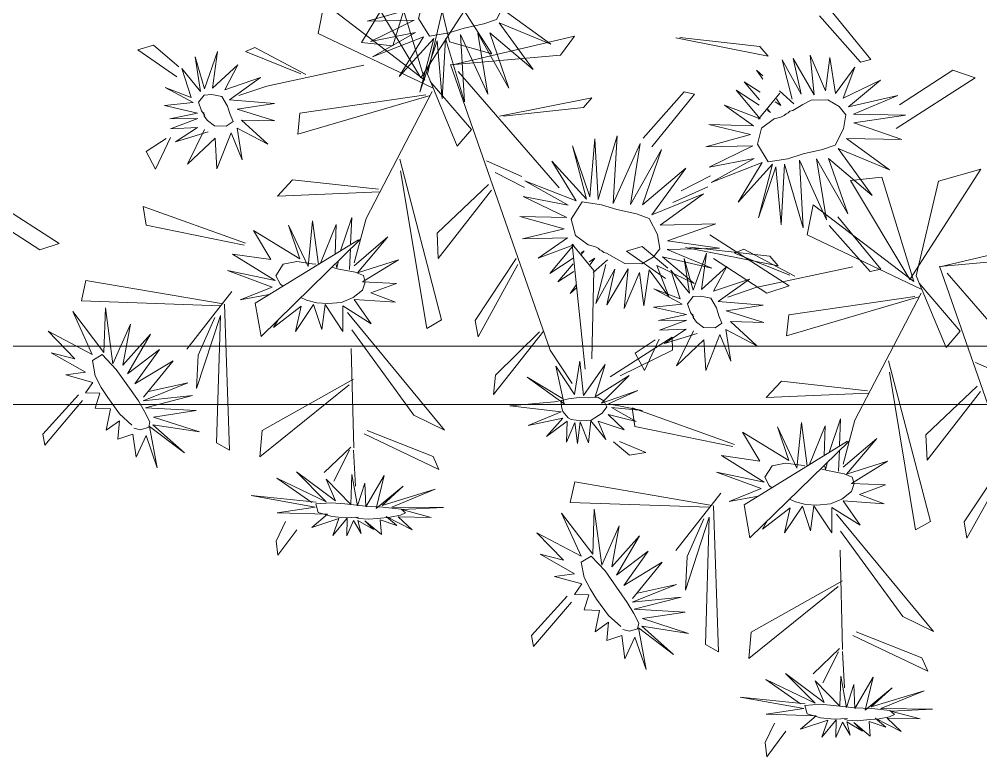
# Model space of a CAD drawing. Header units: inches. Extents: x -173 to 14008, y -3334 to 10368.
# Drawn here: x 5420.91 to 5466.78, y 7023.71 to 7058.89 of the extents above; entities that cross this region are included whole.
import ezdxf

# ---------------------------------------------------------------- set-up
doc = ezdxf.new("R2010")
doc.units = ezdxf.units.IN
doc.header["$MEASUREMENT"] = 0
doc.layers.add('ARREDAMENTO', color=8, linetype='Continuous', lineweight=18)

msp = doc.modelspace()

# ---------------------------------------------------------------- linework, layer by layer
at = {"layer": 'ARREDAMENTO', "linetype": 'Continuous'}
for p, q in [((5437.233, 7057.785, -27.277), (5440.074, 7062.507, -27.277)), ((5440.255, 7062.605, -27.277), (5438.735, 7057.617, -27.277)), ((5440.074, 7062.507, -27.277), (5443.453, 7057.247, -27.277)), ((5441.441, 7057.819, -27.277), (5440.377, 7062.33, -27.277)), ((5440.074, 7056.092, -27.277), (5443.453, 7061.352, -27.277)), ((5437.233, 7060.814, -27.277), (5440.074, 7056.092, -27.277)), ((5440.255, 7055.994, -27.277), (5438.735, 7060.982, -27.277)), ((5441.441, 7060.78, -27.277), (5440.377, 7056.269, -27.277)), ((5435.173, 7058.221, -27.277), (5435.453, 7059.655, -27.277)), ((5435.453, 7059.655, -27.277), (5440.255, 7055.994, -27.277)), ((5461.534, 7056.965, -27.277), (5459.494, 7059.468, -27.277)), ((5439.626, 7059.386, -27.277), (5437.502, 7058.803, -27.277)), ((5446.264, 7057.709, -27.277), (5444.208, 7059.206, -27.277)), ((5459.082, 7059.051, -27.277), (5461.038, 7056.851, -27.277)), ((5437.502, 7058.803, -27.277), (5439.749, 7058.843, -27.277)), ((5439.749, 7058.843, -27.277), (5437.665, 7057.837, -27.277)), ((5443.807, 7058.723, -27.277), (5446.264, 7057.709, -27.277)), ((5445.429, 7056.489, -27.277), (5443.807, 7058.723, -27.277)), ((5440.65, 7055.612, -27.277), (5435.173, 7058.221, -27.277)), ((5437.665, 7057.837, -27.277), (5439.815, 7058.254, -27.277)), ((5439.815, 7058.254, -27.277), (5437.756, 7057.099, -27.277)), ((5437.756, 7057.099, -27.277), (5440.195, 7058.05, -27.277)), ((5440.195, 7058.05, -27.277), (5439.041, 7056.161, -27.277)), ((5447.396, 7058.084, -27.277), (5441.57, 7056.712, -27.277)), ((5441.964, 7058.17, -27.277), (5443.256, 7055.317, -27.277)), ((5442.147, 7054.946, -27.277), (5441.964, 7058.17, -27.277)), ((5442.781, 7058.225, -27.277), (5444.271, 7055.605, -27.277)), ((5443.256, 7055.317, -27.277), (5442.781, 7058.225, -27.277)), ((5443.359, 7058.245, -27.277), (5445.429, 7056.489, -27.277)), ((5444.271, 7055.605, -27.277), (5443.359, 7058.245, -27.277)), ((5446.734, 7057.182, -27.277), (5447.396, 7058.084, -27.277)), ((5426.563, 7057.441, -27.277), (5427.308, 7057.66, -27.277)), ((5427.308, 7057.66, -27.277), (5428.528, 7056.628, -27.277)), ((5438.735, 7057.617, -27.277), (5437.233, 7057.785, -27.277)), ((5439.041, 7056.161, -27.277), (5440.686, 7057.971, -27.277)), ((5440.686, 7057.971, -27.277), (5440.022, 7055.417, -27.277)), ((5440.022, 7055.417, -27.277), (5440.843, 7057.857, -27.277)), ((5440.843, 7057.857, -27.277), (5441.091, 7055.09, -27.277)), ((5441.091, 7055.09, -27.277), (5441.251, 7057.981, -27.277)), ((5441.251, 7057.981, -27.277), (5442.147, 7054.946, -27.277)), ((5443.453, 7057.247, -27.277), (5441.441, 7057.819, -27.277)), ((5456.638, 7057.129, -27.277), (5452.224, 7058.008, -27.277)), ((5452.419, 7058.015, -27.277), (5456.238, 7057.592, -27.277)), ((5456.238, 7057.592, -27.277), (5456.638, 7057.129, -27.277)), ((5428.423, 7056.142, -27.277), (5426.563, 7057.441, -27.277)), ((5429.74, 7055.58, -27.277), (5430.37, 7057.355, -27.277)), ((5430.37, 7057.355, -27.277), (5430.127, 7055.609, -27.277)), ((5432.156, 7057.543, -27.277), (5431.703, 7057.352, -27.277)), ((5431.703, 7057.352, -27.277), (5434.343, 7056.294, -27.277)), ((5434.583, 7056.259, -27.277), (5432.156, 7057.543, -27.277)), ((5441.503, 7056.717, -27.277), (5446.734, 7057.182, -27.277)), ((5458.644, 7057.184, -27.277), (5458.832, 7055.291, -27.277)), ((5459.37, 7055.475, -27.277), (5458.644, 7057.184, -27.277)), ((5429.299, 7057.095, -27.277), (5429.74, 7055.58, -27.277)), ((5429.554, 7055.444, -27.277), (5429.299, 7057.095, -27.277)), ((5430.127, 7055.609, -27.277), (5431.337, 7056.711, -27.277)), ((5431.337, 7056.711, -27.277), (5430.713, 7055.53, -27.277)), ((5432.728, 7055.708, -27.277), (5437.352, 7056.705, -27.277)), ((5446.234, 7043.105, -27.277), (5441.485, 7056.736, -27.277)), ((5458.203, 7055.317, -27.277), (5457.295, 7056.954, -27.277)), ((5457.295, 7056.954, -27.277), (5457.777, 7055.084, -27.277)), ((5457.822, 7057.02, -27.277), (5458.203, 7055.317, -27.277)), ((5458.832, 7055.291, -27.277), (5457.822, 7057.02, -27.277)), ((5459.583, 7057.065, -27.277), (5459.37, 7055.475, -27.277)), ((5459.845, 7055.344, -27.277), (5459.583, 7057.065, -27.277)), ((5461.038, 7056.851, -27.277), (5461.534, 7056.965, -27.277)), ((5428.67, 7056.542, -27.277), (5429.554, 7055.444, -27.277)), ((5429.115, 7055.168, -27.277), (5428.67, 7056.542, -27.277)), ((5440.377, 7056.269, -27.277), (5441.803, 7052.845, -27.277)), ((5446.66, 7050.845, -27.277), (5441.849, 7056.398, -27.277)), ((5456.373, 7056.035, -27.277), (5456.073, 7056.466, -27.277)), ((5456.381, 7056.189, -27.277), (5456.073, 7056.466, -27.277)), ((5460.77, 7056.613, -27.277), (5459.845, 7055.344, -27.277)), ((5460.212, 7055.13, -27.277), (5460.77, 7056.613, -27.277)), ((5465.451, 7056.457, -27.277), (5462.905, 7054.804, -27.277)), ((5466.516, 7056.105, -27.277), (5465.451, 7056.457, -27.277)), ((5430.713, 7055.53, -27.277), (5432.422, 7056.108, -27.277)), ((5432.422, 7056.108, -27.277), (5430.932, 7055.044, -27.277)), ((5442.477, 7053.63, -27.277), (5440.512, 7055.916, -27.277)), ((5456.214, 7055.057, -27.277), (5455.483, 7055.91, -27.277)), ((5456.247, 7055.421, -27.277), (5455.483, 7055.91, -27.277)), ((5461.991, 7055.988, -27.277), (5460.212, 7055.13, -27.277)), ((5460.473, 7054.715, -27.277), (5461.991, 7055.988, -27.277)), ((5462.736, 7053.678, -27.277), (5466.516, 7056.105, -27.277)), ((5427.865, 7055.642, -27.277), (5429.115, 7055.168, -27.277)), ((5429.211, 7054.918, -27.277), (5427.865, 7055.642, -27.277)), ((5432.728, 7055.708, -27.277), (5431.392, 7055.251, -27.277)), ((5437.452, 7049.384, -27.277), (5440.609, 7055.44, -27.277)), ((5450.671, 7053.228, -27.277), (5452.627, 7055.428, -27.277)), ((5453.123, 7055.314, -27.277), (5451.083, 7052.812, -27.277)), ((5452.627, 7055.428, -27.277), (5453.123, 7055.314, -27.277)), ((5456.21, 7054.79, -27.277), (5455.102, 7055.512, -27.277)), ((5455.102, 7055.512, -27.277), (5456.246, 7054.145, -27.277)), ((5457.195, 7055.373, -27.277), (5456.167, 7054.122, -27.277)), ((5457.173, 7055.476, -27.277), (5457.854, 7054.864, -27.277)), ((5427.839, 7054.774, -27.277), (5429.211, 7054.918, -27.277)), ((5430.932, 7055.044, -27.277), (5433.08, 7054.869, -27.277)), ((5433.08, 7054.869, -27.277), (5431.302, 7054.605, -27.277)), ((5440.508, 7055.263, -27.277), (5434.193, 7053.411, -27.277)), ((5434.298, 7054.406, -27.277), (5440.308, 7055.287, -27.277)), ((5448.226, 7055.15, -27.277), (5443.813, 7054.271, -27.277)), ((5447.827, 7054.687, -27.277), (5448.226, 7055.15, -27.277)), ((5456.972, 7054.959, -27.277), (5457.247, 7054.783, -27.277)), ((5457.03, 7055.095, -27.277), (5457.247, 7054.783, -27.277)), ((5462.822, 7055.257, -27.277), (5460.473, 7054.715, -27.277)), ((5460.702, 7054.373, -27.277), (5462.822, 7055.257, -27.277)), ((5429.421, 7054.417, -27.277), (5427.839, 7054.774, -27.277)), ((5428.086, 7054.144, -27.277), (5429.421, 7054.417, -27.277)), ((5431.302, 7054.605, -27.277), (5433.104, 7054.047, -27.277)), ((5434.193, 7053.411, -27.277), (5434.298, 7054.406, -27.277)), ((5444.008, 7054.264, -27.277), (5447.827, 7054.687, -27.277)), ((5456.246, 7054.145, -27.277), (5454.545, 7054.791, -27.277)), ((5454.545, 7054.791, -27.277), (5455.935, 7053.811, -27.277)), ((5456.598, 7054.536, -27.277), (5456.742, 7054.443, -27.277)), ((5456.6, 7054.607, -27.277), (5456.742, 7054.443, -27.277)), ((5429.428, 7054.157, -27.277), (5428.086, 7054.144, -27.277)), ((5428.13, 7053.672, -27.277), (5429.428, 7054.157, -27.277)), ((5431.511, 7054.087, -27.277), (5432.775, 7052.927, -27.277)), ((5433.104, 7054.047, -27.277), (5431.511, 7054.087, -27.277)), ((5463.192, 7054.315, -27.277), (5460.702, 7054.373, -27.277)), ((5460.72, 7053.957, -27.277), (5463.192, 7054.315, -27.277)), ((5463.012, 7053.155, -27.277), (5460.72, 7053.957, -27.277)), ((5429.408, 7053.732, -27.277), (5428.13, 7053.672, -27.277)), ((5428.371, 7053.042, -27.277), (5429.408, 7053.732, -27.277)), ((5429.924, 7053.524, -27.277), (5428.371, 7053.042, -27.277)), ((5428.942, 7051.977, -27.277), (5429.745, 7053.639, -27.277)), ((5431.012, 7053.473, -27.277), (5430.333, 7051.752, -27.277)), ((5431.539, 7052.194, -27.277), (5431.012, 7053.473, -27.277)), ((5431.299, 7053.702, -27.277), (5431.539, 7052.194, -27.277)), ((5432.775, 7052.927, -27.277), (5431.299, 7053.702, -27.277)), ((5441.803, 7052.845, -27.277), (5442.477, 7053.63, -27.277)), ((5453.802, 7053.872, -27.277), (5455.786, 7053.39, -27.277)), ((5455.935, 7053.811, -27.277), (5453.802, 7053.872, -27.277)), ((5426.961, 7052.583, -27.277), (5427.926, 7053.211, -27.277)), ((5428.118, 7053.254, -27.277), (5427.408, 7051.745, -27.277)), ((5430.251, 7053.223, -27.277), (5428.942, 7051.977, -27.277)), ((5430.333, 7051.752, -27.277), (5430.251, 7053.223, -27.277)), ((5448.122, 7050.422, -27.277), (5448.371, 7053.189, -27.277)), ((5448.371, 7053.189, -27.277), (5448.53, 7050.299, -27.277)), ((5448.53, 7050.299, -27.277), (5449.426, 7053.333, -27.277)), ((5449.426, 7053.333, -27.277), (5449.243, 7050.109, -27.277)), ((5455.786, 7053.39, -27.277), (5453.662, 7052.806, -27.277)), ((5460.367, 7053.21, -27.277), (5463.012, 7053.155, -27.277)), ((5462.424, 7051.712, -27.277), (5460.367, 7053.21, -27.277)), ((5427.408, 7051.745, -27.277), (5426.961, 7052.583, -27.277)), ((5447.301, 7052.862, -27.277), (5448.122, 7050.422, -27.277)), ((5447.965, 7050.309, -27.277), (5447.301, 7052.862, -27.277)), ((5449.243, 7050.109, -27.277), (5450.536, 7052.963, -27.277)), ((5450.536, 7052.963, -27.277), (5450.061, 7050.054, -27.277)), ((5450.061, 7050.054, -27.277), (5451.551, 7052.675, -27.277)), ((5451.551, 7052.675, -27.277), (5450.639, 7050.035, -27.277)), ((5453.662, 7052.806, -27.277), (5455.909, 7052.847, -27.277)), ((5455.909, 7052.847, -27.277), (5453.824, 7051.84, -27.277)), ((5459.967, 7052.727, -27.277), (5462.424, 7051.712, -27.277)), ((5461.589, 7050.493, -27.277), (5459.967, 7052.727, -27.277)), ((5441.058, 7044.553, -27.277), (5439.059, 7052.213, -27.277)), ((5443.203, 7052.134, -27.277), (5444.883, 7051.385, -27.277)), ((5446.321, 7052.118, -27.277), (5447.965, 7050.309, -27.277)), ((5447.474, 7050.23, -27.277), (5446.321, 7052.118, -27.277)), ((5453.824, 7051.84, -27.277), (5455.975, 7052.258, -27.277)), ((5455.975, 7052.258, -27.277), (5453.915, 7051.102, -27.277)), ((5458.123, 7052.174, -27.277), (5459.416, 7049.32, -27.277)), ((5458.306, 7048.95, -27.277), (5458.123, 7052.174, -27.277)), ((5458.941, 7052.229, -27.277), (5460.431, 7049.608, -27.277)), ((5459.416, 7049.32, -27.277), (5458.941, 7052.229, -27.277)), ((5459.519, 7052.248, -27.277), (5461.589, 7050.493, -27.277)), ((5460.431, 7049.608, -27.277), (5459.519, 7052.248, -27.277)), ((5439.104, 7051.666, -27.277), (5440.346, 7044.148, -27.277)), ((5450.639, 7050.035, -27.277), (5452.709, 7051.79, -27.277)), ((5452.709, 7051.79, -27.277), (5451.087, 7049.556, -27.277)), ((5453.915, 7051.102, -27.277), (5456.354, 7052.053, -27.277)), ((5456.354, 7052.053, -27.277), (5455.201, 7050.165, -27.277)), ((5455.201, 7050.165, -27.277), (5456.846, 7051.974, -27.277)), ((5456.846, 7051.974, -27.277), (5456.181, 7049.421, -27.277)), ((5456.181, 7049.421, -27.277), (5457.003, 7051.861, -27.277)), ((5457.003, 7051.861, -27.277), (5457.251, 7049.094, -27.277)), ((5457.251, 7049.094, -27.277), (5457.411, 7051.984, -27.277)), ((5457.411, 7051.984, -27.277), (5458.306, 7048.95, -27.277)), ((5463.396, 7046.478, -27.277), (5466.775, 7051.738, -27.277)), ((5466.775, 7051.738, -27.277), (5464.763, 7051.166, -27.277)), ((5433.223, 7050.457, -27.277), (5433.951, 7051.237, -27.277)), ((5433.951, 7051.237, -27.277), (5438.052, 7050.785, -27.277)), ((5443.611, 7051.576, -27.277), (5445.004, 7050.865, -27.277)), ((5445.035, 7051.181, -27.277), (5447.474, 7050.23, -27.277)), ((5447.095, 7050.025, -27.277), (5445.035, 7051.181, -27.277)), ((5452.491, 7050.707, -27.277), (5453.884, 7051.418, -27.277)), ((5462.057, 7051.368, -27.277), (5460.555, 7051.2, -27.277)), ((5460.555, 7051.2, -27.277), (5463.396, 7046.478, -27.277)), ((5463.577, 7046.38, -27.277), (5462.057, 7051.368, -27.277)), ((5464.763, 7051.166, -27.277), (5463.699, 7046.655, -27.277)), ((5440.84, 7048.686, -27.277), (5443.29, 7051.006, -27.277)), ((5443.438, 7050.744, -27.277), (5440.901, 7047.477, -27.277)), ((5452.083, 7050.149, -27.277), (5453.763, 7050.898, -27.277)), ((5419.53, 7050.31), (5422.819, 7048.198)), ((5438.103, 7050.664, -27.277), (5433.223, 7050.457, -27.277)), ((5444.944, 7050.443, -27.277), (5447.095, 7050.025, -27.277)), ((5447.029, 7049.436, -27.277), (5444.944, 7050.443, -27.277)), ((5451.087, 7049.556, -27.277), (5453.544, 7050.571, -27.277)), ((5453.544, 7050.571, -27.277), (5451.487, 7049.074, -27.277)), ((5426.826, 7049.966, -27.277), (5431.702, 7048.215, -27.277)), ((5426.959, 7049.077, -27.277), (5426.826, 7049.966, -27.277)), ((5458.495, 7048.607, -27.277), (5458.775, 7050.041, -27.277)), ((5458.775, 7050.041, -27.277), (5463.577, 7046.38, -27.277)), ((5421.893, 7047.891), (5419.676, 7049.33)), ((5436.23, 7047.842, -27.277), (5436.769, 7049.441, -27.277)), ((5436.717, 7048.179, -27.277), (5436.769, 7049.441, -27.277)), ((5437.452, 7049.384, -27.277), (5436.884, 7047.278, -27.277)), ((5444.782, 7049.477, -27.277), (5447.029, 7049.436, -27.277)), ((5446.906, 7048.893, -27.277), (5444.782, 7049.477, -27.277)), ((5462.004, 7046.969, -27.277), (5459.963, 7049.472, -27.277)), ((5431.634, 7048.12, -27.277), (5426.959, 7049.077, -27.277)), ((5433.752, 7049.063, -27.277), (5434.3, 7047.462, -27.277)), ((5434.685, 7047.092, -27.277), (5433.752, 7049.063, -27.277)), ((5434.904, 7049.276, -27.277), (5434.685, 7047.092, -27.277)), ((5435.18, 7047.198, -27.277), (5434.904, 7049.276, -27.277)), ((5435.285, 7047.262, -27.277), (5436.031, 7049.109, -27.277)), ((5435.983, 7047.69, -27.277), (5436.031, 7049.109, -27.277)), ((5444.921, 7048.412, -27.277), (5446.906, 7048.893, -27.277)), ((5451.487, 7049.074, -27.277), (5454.132, 7049.128, -27.277)), ((5454.132, 7049.128, -27.277), (5451.84, 7048.327, -27.277)), ((5459.551, 7049.055, -27.277), (5461.507, 7046.855, -27.277)), ((5432.09, 7048.815, -27.277), (5432.913, 7047.427, -27.277)), ((5434.3, 7047.462, -27.277), (5432.09, 7048.815, -27.277)), ((5438.49, 7048.516, -27.277), (5436.889, 7047.137, -27.277)), ((5437.053, 7046.803, -27.277), (5438.49, 7048.516, -27.277)), ((5440.901, 7047.477, -27.277), (5440.84, 7048.686, -27.277)), ((5447.055, 7048.472, -27.277), (5444.921, 7048.412, -27.277)), ((5445.665, 7047.492, -27.277), (5447.055, 7048.472, -27.277)), ((5453.856, 7048.605, -27.277), (5457.636, 7046.179, -27.277)), ((5463.972, 7045.998, -27.277), (5458.495, 7048.607, -27.277)), ((5470.718, 7048.47, -27.277), (5464.892, 7047.098, -27.277)), ((5422.819, 7048.198), (5421.893, 7047.891)), ((5437.101, 7048.376, -27.277), (5432.162, 7045.347, -27.277)), ((5432.446, 7043.766, -27.277), (5437.178, 7048.387, -27.277)), ((5436.708, 7047.96, -27.277), (5436.666, 7046.957, -27.277)), ((5447.366, 7048.138, -27.277), (5445.665, 7047.492, -27.277)), ((5446.222, 7046.771, -27.277), (5447.366, 7048.138, -27.277)), ((5448.315, 7046.91, -27.277), (5447.287, 7048.161, -27.277)), ((5447.287, 7048.161, -27.277), (5447.909, 7042.206, -27.277)), ((5449.885, 7047.827, -27.277), (5450.63, 7048.046, -27.277)), ((5450.63, 7048.046, -27.277), (5451.85, 7047.014, -27.277)), ((5454.312, 7047.968, -27.277), (5451.821, 7047.91, -27.277)), ((5451.84, 7048.327, -27.277), (5454.312, 7047.968, -27.277)), ((5457.107, 7047.133, -27.277), (5452.693, 7048.012, -27.277)), ((5452.888, 7048.019, -27.277), (5456.707, 7047.596, -27.277)), ((5431.086, 7047.692, -27.277), (5433.124, 7046.427, -27.277)), ((5432.913, 7047.427, -27.277), (5431.086, 7047.692, -27.277)), ((5447.718, 7047.747, -27.277), (5447.862, 7047.84, -27.277)), ((5447.72, 7047.676, -27.277), (5447.862, 7047.84, -27.277)), ((5448.092, 7047.324, -27.277), (5448.367, 7047.5, -27.277)), ((5448.15, 7047.188, -27.277), (5448.367, 7047.5, -27.277)), ((5451.745, 7046.528, -27.277), (5449.885, 7047.827, -27.277)), ((5453.942, 7047.026, -27.277), (5451.593, 7047.568, -27.277)), ((5451.593, 7047.568, -27.277), (5453.111, 7046.295, -27.277)), ((5451.821, 7047.91, -27.277), (5453.942, 7047.026, -27.277)), ((5453.062, 7045.966, -27.277), (5453.692, 7047.741, -27.277)), ((5453.692, 7047.741, -27.277), (5453.449, 7045.995, -27.277)), ((5455.478, 7047.929, -27.277), (5455.025, 7047.738, -27.277)), ((5455.025, 7047.738, -27.277), (5457.665, 7046.68, -27.277)), ((5457.905, 7046.645, -27.277), (5455.478, 7047.929, -27.277)), ((5456.707, 7047.596, -27.277), (5457.107, 7047.133, -27.277)), ((5464.826, 7047.103, -27.277), (5470.056, 7047.568, -27.277)), ((5433.504, 7047.208, -27.277), (5433.147, 7046.661, -27.277)), ((5434.146, 7047.338, -27.277), (5433.504, 7047.208, -27.277)), ((5434.88, 7047.231, -27.277), (5434.146, 7047.338, -27.277)), ((5435.057, 7047.205, -27.277), (5434.88, 7047.231, -27.277)), ((5435.868, 7047.048, -27.277), (5436.15, 7046.978, -27.277)), ((5436.055, 7047.03, -27.277), (5436.023, 7047.19, -27.277)), ((5436.126, 7047.309, -27.277), (5436.055, 7047.03, -27.277)), ((5439.008, 7047.424, -27.277), (5437.053, 7046.803, -27.277)), ((5437.288, 7046.37, -27.277), (5439.008, 7047.424, -27.277)), ((5442.66, 7044.529, -27.277), (5444.62, 7047.481, -27.277)), ((5444.699, 7047.199, -27.277), (5442.795, 7043.749, -27.277)), ((5447.329, 7047.493, -27.277), (5446.222, 7046.771, -27.277)), ((5447.334, 7047.226, -27.277), (5446.602, 7046.373, -27.277)), ((5448.293, 7046.807, -27.277), (5448.974, 7047.419, -27.277)), ((5448.415, 7045.329, -27.277), (5448.896, 7047.2, -27.277)), ((5451.332, 7047.153, -27.277), (5451.89, 7045.67, -27.277)), ((5453.111, 7046.295, -27.277), (5451.332, 7047.153, -27.277)), ((5452.621, 7047.481, -27.277), (5453.062, 7045.966, -27.277)), ((5452.877, 7045.83, -27.277), (5452.621, 7047.481, -27.277)), ((5453.449, 7045.995, -27.277), (5454.659, 7047.097, -27.277)), ((5456.571, 7045.826, -27.277), (5454.025, 7047.479, -27.277)), ((5454.659, 7047.097, -27.277), (5454.035, 7045.916, -27.277)), ((5456.05, 7046.094, -27.277), (5460.675, 7047.091, -27.277)), ((5469.556, 7033.491, -27.277), (5464.807, 7047.122, -27.277)), ((5430.851, 7046.901, -27.277), (5432.976, 7046.117, -27.277)), ((5433.124, 7046.427, -27.277), (5430.851, 7046.901, -27.277)), ((5433.147, 7046.661, -27.277), (5433.356, 7046.273, -27.277)), ((5436.935, 7046.831, -27.277), (5436.15, 7046.978, -27.277)), ((5437.326, 7046.664, -27.277), (5436.935, 7046.831, -27.277)), ((5437.411, 7046.355, -27.277), (5437.326, 7046.664, -27.277)), ((5447.367, 7046.862, -27.277), (5446.602, 7046.373, -27.277)), ((5448.223, 7042.692, -27.277), (5448.315, 7046.91, -27.277)), ((5449.323, 7046.966, -27.277), (5448.415, 7045.329, -27.277)), ((5449.952, 7046.992, -27.277), (5448.942, 7045.263, -27.277)), ((5448.942, 7045.263, -27.277), (5449.323, 7046.966, -27.277)), ((5449.764, 7045.099, -27.277), (5449.952, 7046.992, -27.277)), ((5450.49, 7046.808, -27.277), (5449.764, 7045.099, -27.277)), ((5450.703, 7045.219, -27.277), (5450.49, 7046.808, -27.277)), ((5450.965, 7046.939, -27.277), (5450.703, 7045.219, -27.277)), ((5451.89, 7045.67, -27.277), (5450.965, 7046.939, -27.277)), ((5451.992, 7046.928, -27.277), (5452.877, 7045.83, -27.277)), ((5452.438, 7045.554, -27.277), (5451.992, 7046.928, -27.277)), ((5461.507, 7046.855, -27.277), (5462.004, 7046.969, -27.277)), ((5463.699, 7046.655, -27.277), (5465.125, 7043.231, -27.277)), ((5469.982, 7041.231, -27.277), (5465.171, 7046.784, -27.277)), ((5424.093, 7046.438, -27.277), (5423.876, 7045.459, -27.277)), ((5430.642, 7045.319, -27.277), (5424.093, 7046.438, -27.277)), ((5433.485, 7046.158, -27.277), (5433.356, 7046.273, -27.277)), ((5437.287, 7045.975, -27.277), (5437.411, 7046.355, -27.277)), ((5438.91, 7046.294, -27.277), (5437.288, 7046.37, -27.277)), ((5437.675, 7045.845, -27.277), (5438.91, 7046.294, -27.277)), ((5447.493, 7046.248, -27.277), (5447.193, 7045.817, -27.277)), ((5454.035, 7045.916, -27.277), (5455.744, 7046.494, -27.277)), ((5455.744, 7046.494, -27.277), (5454.254, 7045.43, -27.277)), ((5457.636, 7046.179, -27.277), (5456.571, 7045.826, -27.277)), ((5465.799, 7044.016, -27.277), (5463.834, 7046.302, -27.277)), ((5428.912, 7043.161, -27.277), (5431.051, 7045.906, -27.277)), ((5432.976, 7046.117, -27.277), (5431.449, 7045.506, -27.277)), ((5432.836, 7045.761, -27.277), (5431.449, 7045.506, -27.277)), ((5436.831, 7045.62, -27.277), (5437.287, 7045.975, -27.277)), ((5438.851, 7045.396, -27.277), (5437.675, 7045.845, -27.277)), ((5447.501, 7046.094, -27.277), (5447.193, 7045.817, -27.277)), ((5451.188, 7046.028, -27.277), (5452.438, 7045.554, -27.277)), ((5452.533, 7045.304, -27.277), (5451.188, 7046.028, -27.277)), ((5456.05, 7046.094, -27.277), (5454.714, 7045.637, -27.277)), ((5457.62, 7044.792, -27.277), (5463.63, 7045.673, -27.277)), ((5460.774, 7039.77, -27.277), (5463.931, 7045.826, -27.277)), ((5423.876, 7045.459, -27.277), (5430.514, 7045.229, -27.277)), ((5430.708, 7045.297, -27.277), (5430.935, 7038.335, -27.277)), ((5432.162, 7045.347, -27.277), (5432.446, 7043.766, -27.277)), ((5433.045, 7044.182, -27.277), (5434.364, 7045.206, -27.277)), ((5434.092, 7044.002, -27.277), (5434.953, 7045.284, -27.277)), ((5434.364, 7045.206, -27.277), (5434.092, 7044.002, -27.277)), ((5434.338, 7045.614, -27.277), (5434.61, 7045.49, -27.277)), ((5434.61, 7045.49, -27.277), (5435.104, 7045.365, -27.277)), ((5434.953, 7045.284, -27.277), (5435.339, 7044.097, -27.277)), ((5435.104, 7045.365, -27.277), (5435.629, 7045.33, -27.277)), ((5435.339, 7044.097, -27.277), (5435.496, 7045.291, -27.277)), ((5435.496, 7045.291, -27.277), (5436.348, 7044.006, -27.277)), ((5435.629, 7045.33, -27.277), (5436.286, 7045.39, -27.277)), ((5436.286, 7045.39, -27.277), (5436.831, 7045.62, -27.277)), ((5436.348, 7044.006, -27.277), (5436.352, 7045.218, -27.277)), ((5436.352, 7045.218, -27.277), (5437.696, 7044.372, -27.277)), ((5436.889, 7045.529, -27.277), (5438.851, 7045.396, -27.277)), ((5437.696, 7044.372, -27.277), (5436.889, 7045.529, -27.277)), ((5451.161, 7045.16, -27.277), (5452.533, 7045.304, -27.277)), ((5454.254, 7045.43, -27.277), (5456.403, 7045.255, -27.277)), ((5456.403, 7045.255, -27.277), (5454.624, 7044.991, -27.277)), ((5463.83, 7045.649, -27.277), (5457.516, 7043.797, -27.277)), ((5423.459, 7044.951, -27.277), (5424.395, 7042.899, -27.277)), ((5424.946, 7042.998, -27.277), (5423.459, 7044.951, -27.277)), ((5425.017, 7045.133, -27.277), (5424.946, 7042.998, -27.277)), ((5425.372, 7042.464, -27.277), (5425.017, 7045.133, -27.277)), ((5430.504, 7044.761, -27.277), (5429.372, 7041.276, -27.277)), ((5430.316, 7038.684, -27.277), (5430.504, 7044.761, -27.277)), ((5441.2, 7039.298, -27.277), (5436.573, 7044.9, -27.277)), ((5452.743, 7044.803, -27.277), (5451.161, 7045.16, -27.277)), ((5451.408, 7044.53, -27.277), (5452.743, 7044.803, -27.277)), ((5454.624, 7044.991, -27.277), (5456.426, 7044.433, -27.277)), ((5457.516, 7043.797, -27.277), (5457.62, 7044.792, -27.277)), ((5426.21, 7044.341, -27.277), (5425.372, 7042.464, -27.277)), ((5425.855, 7042.39, -27.277), (5426.21, 7044.341, -27.277)), ((5429.449, 7042.876, -27.277), (5430.248, 7044.672, -27.277)), ((5433.254, 7044.555, -27.277), (5433.045, 7044.182, -27.277)), ((5440.346, 7044.148, -27.277), (5441.058, 7044.553, -27.277)), ((5442.795, 7043.749, -27.277), (5442.66, 7044.529, -27.277)), ((5452.75, 7044.543, -27.277), (5451.408, 7044.53, -27.277)), ((5451.452, 7044.058, -27.277), (5452.75, 7044.543, -27.277)), ((5454.833, 7044.473, -27.277), (5456.097, 7043.312, -27.277)), ((5456.426, 7044.433, -27.277), (5454.833, 7044.473, -27.277)), ((5422.285, 7044.009, -27.277), (5423.558, 7042.698, -27.277)), ((5424.395, 7042.899, -27.277), (5422.285, 7044.009, -27.277)), ((5427.174, 7043.865, -27.277), (5425.855, 7042.39, -27.277)), ((5426.077, 7041.983, -27.277), (5427.174, 7043.865, -27.277)), ((5436.769, 7044.085, -27.277), (5439.732, 7040.016, -27.277)), ((5445.936, 7044.032, -27.277), (5443.537, 7040.989, -27.277)), ((5443.636, 7041.918, -27.277), (5445.724, 7043.99, -27.277)), ((5452.73, 7044.118, -27.277), (5451.452, 7044.058, -27.277)), ((5451.693, 7043.428, -27.277), (5452.73, 7044.118, -27.277)), ((5453.246, 7043.91, -27.277), (5451.693, 7043.428, -27.277)), ((5452.264, 7042.363, -27.277), (5453.067, 7044.025, -27.277)), ((5454.334, 7043.859, -27.277), (5453.655, 7042.138, -27.277)), ((5454.861, 7042.58, -27.277), (5454.334, 7043.859, -27.277)), ((5454.621, 7044.088, -27.277), (5454.861, 7042.58, -27.277)), ((5456.097, 7043.312, -27.277), (5454.621, 7044.088, -27.277)), ((5465.125, 7043.231, -27.277), (5465.799, 7044.016, -27.277)), ((5452.063, 7043.733, -27.277), (5449.093, 7041.829, -27.277)), ((5450.283, 7042.969, -27.277), (5451.248, 7043.597, -27.277)), ((5451.44, 7043.64, -27.277), (5450.73, 7042.131, -27.277)), ((5452.076, 7043.112, -27.277), (5452.063, 7043.733, -27.277)), ((5453.573, 7043.609, -27.277), (5452.264, 7042.363, -27.277)), ((5453.655, 7042.138, -27.277), (5453.573, 7043.609, -27.277)), ((5423.558, 7042.698, -27.277), (5422.435, 7042.989, -27.277)), ((5422.435, 7042.989, -27.277), (5424.076, 7042.058, -27.277)), ((5427.595, 7043.133, -27.277), (5426.077, 7041.983, -27.277)), ((5426.428, 7041.498, -27.277), (5427.595, 7043.133, -27.277)), ((5436.866, 7038.452, -27.277), (5436.741, 7043.181, -27.277)), ((5446.234, 7043.105, -27.277), (5447.291, 7041.526, -27.277)), ((5449.583, 7041.892, -27.277), (5452.076, 7043.112, -27.277)), ((5450.73, 7042.131, -27.277), (5450.283, 7042.969, -27.277)), ((5424.863, 7042.894, -27.277), (5424.398, 7042.614, -27.277)), ((5424.398, 7042.614, -27.277), (5424.53, 7041.88, -27.277)), ((5425.535, 7042.192, -27.277), (5424.863, 7042.894, -27.277)), ((5428.252, 7042.606, -27.277), (5426.428, 7041.498, -27.277)), ((5426.837, 7040.873, -27.277), (5428.252, 7042.606, -27.277)), ((5429.372, 7041.276, -27.277), (5429.449, 7042.876, -27.277)), ((5447.645, 7042.58, -27.277), (5447.403, 7040.997, -27.277)), ((5447.827, 7040.945, -27.277), (5447.645, 7042.58, -27.277)), ((5464.38, 7034.939, -27.277), (5462.381, 7042.599, -27.277)), ((5466.525, 7042.52, -27.277), (5468.205, 7041.771, -27.277)), ((5424.076, 7042.058, -27.277), (5423.125, 7041.934, -27.277)), ((5426.083, 7041.414, -27.277), (5425.535, 7042.192, -27.277)), ((5446.511, 7042.34, -27.277), (5446.906, 7040.553, -27.277)), ((5447.403, 7040.997, -27.277), (5446.511, 7042.34, -27.277)), ((5448.854, 7042.43, -27.277), (5447.827, 7040.945, -27.277)), ((5448.38, 7040.884, -27.277), (5448.854, 7042.43, -27.277)), ((5462.426, 7042.052, -27.277), (5463.668, 7034.534, -27.277)), ((5423.125, 7041.934, -27.277), (5424.422, 7041.573, -27.277)), ((5424.422, 7041.573, -27.277), (5424.069, 7041.075, -27.277)), ((5424.53, 7041.88, -27.277), (5424.821, 7041.332, -27.277)), ((5426.819, 7040.695, -27.277), (5428.947, 7041.55, -27.277)), ((5428.947, 7041.55, -27.277), (5427.082, 7041.138, -27.277)), ((5432.497, 7039.276, -27.277), (5436.857, 7041.724, -27.277)), ((5443.537, 7040.989, -27.277), (5443.636, 7041.918, -27.277)), ((5445.137, 7041.828, -27.277), (5446.821, 7040.807, -27.277)), ((5446.906, 7040.553, -27.277), (5445.137, 7041.828, -27.277)), ((5450.008, 7041.908, -27.277), (5448.38, 7040.884, -27.277)), ((5448.69, 7040.575, -27.277), (5450.008, 7041.908, -27.277)), ((5456.545, 7040.843, -27.277), (5457.273, 7041.623, -27.277)), ((5457.273, 7041.623, -27.277), (5461.374, 7041.171, -27.277)), ((5424.069, 7041.075, -27.277), (5424.76, 7041.058, -27.277)), ((5424.821, 7041.332, -27.277), (5425.132, 7040.844, -27.277)), ((5426.594, 7040.694, -27.277), (5426.083, 7041.414, -27.277)), ((5436.647, 7041.448, -27.277), (5432.387, 7038.021, -27.277)), ((5450.421, 7041.189, -27.277), (5448.69, 7040.575, -27.277)), ((5449.012, 7040.556, -27.277), (5450.421, 7041.189, -27.277)), ((5464.162, 7039.072, -27.277), (5466.612, 7041.392, -27.277)), ((5466.76, 7041.13, -27.277), (5464.223, 7037.863, -27.277)), ((5422.029, 7039.109, -27.277), (5423.731, 7040.985, -27.277)), ((5423.931, 7040.702, -27.277), (5422.123, 7038.583, -27.277)), ((5424.76, 7041.058, -27.277), (5424.53, 7040.34, -27.277)), ((5425.132, 7040.844, -27.277), (5425.7, 7040.07, -27.277)), ((5426.906, 7040.156, -27.277), (5426.594, 7040.694, -27.277)), ((5429.169, 7040.945, -27.277), (5426.819, 7040.695, -27.277)), ((5426.927, 7040.365, -27.277), (5429.169, 7040.945, -27.277)), ((5446.615, 7040.662, -27.277), (5444.314, 7040.457, -27.277)), ((5447.113, 7040.784, -27.277), (5446.708, 7040.698, -27.277)), ((5446.815, 7040.727, -27.277), (5446.756, 7040.62, -27.277)), ((5446.756, 7040.62, -27.277), (5446.769, 7040.403, -27.277)), ((5447.625, 7040.843, -27.277), (5447.113, 7040.784, -27.277)), ((5448.068, 7040.84, -27.277), (5447.625, 7040.843, -27.277)), ((5448.532, 7040.853, -27.277), (5448.068, 7040.84, -27.277)), ((5448.794, 7040.697, -27.277), (5448.532, 7040.853, -27.277)), ((5448.936, 7040.408, -27.277), (5448.794, 7040.697, -27.277)), ((5461.425, 7041.05, -27.277), (5456.545, 7040.843, -27.277)), ((5424.53, 7040.34, -27.277), (5425.26, 7040.308, -27.277)), ((5425.26, 7040.308, -27.277), (5425.056, 7039.291, -27.277)), ((5427.139, 7039.693, -27.277), (5426.906, 7040.156, -27.277)), ((5429.357, 7040.232, -27.277), (5426.927, 7040.365, -27.277)), ((5427.311, 7039.92, -27.277), (5429.357, 7040.232, -27.277)), ((5444.314, 7040.457, -27.277), (5446.761, 7040.168, -27.277)), ((5446.761, 7040.168, -27.277), (5445.187, 7039.517, -27.277)), ((5446.769, 7040.403, -27.277), (5446.847, 7040.186, -27.277)), ((5446.847, 7040.186, -27.277), (5447.102, 7039.876, -27.277)), ((5448.713, 7040.097, -27.277), (5448.936, 7040.408, -27.277)), ((5450.64, 7040.232, -27.277), (5449.012, 7040.556, -27.277)), ((5449.158, 7040.378, -27.277), (5450.64, 7040.232, -27.277)), ((5450.346, 7039.711, -27.277), (5449.158, 7040.378, -27.277)), ((5450.148, 7040.352, -27.277), (5455.024, 7038.601, -27.277)), ((5450.281, 7039.463, -27.277), (5450.148, 7040.352, -27.277)), ((5425.056, 7039.291, -27.277), (5425.699, 7039.743, -27.277)), ((5425.699, 7039.743, -27.277), (5425.616, 7038.871, -27.277)), ((5425.7, 7040.07, -27.277), (5426.281, 7039.537, -27.277)), ((5429.507, 7039.206, -27.277), (5427.311, 7039.92, -27.277)), ((5439.732, 7040.016, -27.277), (5441.2, 7039.298, -27.277)), ((5445.187, 7039.517, -27.277), (5446.833, 7039.872, -27.277)), ((5446.833, 7039.872, -27.277), (5446.067, 7038.991, -27.277)), ((5446.067, 7038.991, -27.277), (5447.04, 7039.714, -27.277)), ((5447.04, 7039.714, -27.277), (5447.022, 7038.719, -27.277)), ((5447.102, 7039.876, -27.277), (5447.231, 7039.804, -27.277)), ((5447.231, 7039.804, -27.277), (5447.719, 7039.735, -27.277)), ((5447.719, 7039.735, -27.277), (5448.184, 7039.767, -27.277)), ((5448.065, 7038.682, -27.277), (5448.171, 7039.731, -27.277)), ((5448.171, 7039.731, -27.277), (5448.899, 7038.84, -27.277)), ((5448.184, 7039.767, -27.277), (5448.713, 7040.097, -27.277)), ((5448.529, 7039.716, -27.277), (5449.767, 7039.31, -27.277)), ((5448.899, 7038.84, -27.277), (5448.529, 7039.716, -27.277)), ((5449.007, 7040.043, -27.277), (5450.346, 7039.711, -27.277)), ((5449.767, 7039.31, -27.277), (5449.007, 7040.043, -27.277)), ((5459.552, 7038.228, -27.277), (5460.091, 7039.827, -27.277)), ((5460.039, 7038.565, -27.277), (5460.091, 7039.827, -27.277)), ((5460.774, 7039.77, -27.277), (5460.206, 7037.664, -27.277)), ((5426.379, 7039.393, -27.277), (5426.692, 7039.313, -27.277)), ((5426.692, 7039.313, -27.277), (5427.084, 7039.431, -27.277)), ((5427.084, 7039.431, -27.277), (5427.139, 7039.693, -27.277)), ((5427.127, 7039.471, -27.277), (5428.792, 7038.21, -27.277)), ((5427.496, 7037.488, -27.277), (5427.127, 7039.471, -27.277)), ((5427.288, 7039.551, -27.277), (5429.507, 7039.206, -27.277)), ((5428.792, 7038.21, -27.277), (5427.288, 7039.551, -27.277)), ((5432.387, 7038.021, -27.277), (5432.497, 7039.276, -27.277)), ((5440.648, 7038.042, -27.277), (5437.51, 7039.281, -27.277)), ((5447.022, 7038.719, -27.277), (5447.418, 7039.653, -27.277)), ((5447.418, 7039.653, -27.277), (5447.535, 7038.655, -27.277)), ((5447.535, 7038.655, -27.277), (5447.675, 7039.683, -27.277)), ((5447.675, 7039.683, -27.277), (5448.065, 7038.682, -27.277)), ((5454.956, 7038.506, -27.277), (5450.281, 7039.463, -27.277)), ((5458.007, 7037.478, -27.277), (5457.074, 7039.449, -27.277)), ((5457.074, 7039.449, -27.277), (5457.622, 7037.848, -27.277)), ((5458.226, 7039.662, -27.277), (5458.007, 7037.478, -27.277)), ((5458.502, 7037.584, -27.277), (5458.226, 7039.662, -27.277)), ((5458.607, 7037.648, -27.277), (5459.354, 7039.495, -27.277)), ((5459.305, 7038.076, -27.277), (5459.354, 7039.495, -27.277)), ((5422.123, 7038.583, -27.277), (5422.029, 7039.109, -27.277)), ((5425.616, 7038.871, -27.277), (5426.332, 7039.106, -27.277)), ((5426.332, 7039.106, -27.277), (5426.481, 7038.006, -27.277)), ((5426.481, 7038.006, -27.277), (5426.959, 7039.033, -27.277)), ((5426.959, 7039.033, -27.277), (5427.496, 7037.488, -27.277)), ((5437.356, 7039.117, -27.277), (5440.929, 7037.409, -27.277)), ((5455.412, 7039.2, -27.277), (5456.235, 7037.813, -27.277)), ((5457.622, 7037.848, -27.277), (5455.412, 7039.2, -27.277)), ((5461.812, 7038.902, -27.277), (5460.211, 7037.523, -27.277)), ((5460.375, 7037.189, -27.277), (5461.812, 7038.902, -27.277)), ((5464.223, 7037.863, -27.277), (5464.162, 7039.072, -27.277)), ((5430.935, 7038.335, -27.277), (5430.316, 7038.684, -27.277)), ((5435.462, 7037.281, -27.277), (5436.721, 7038.488, -27.277)), ((5436.668, 7038.333, -27.277), (5435.92, 7036.852, -27.277)), ((5436.851, 7038.344, -27.277), (5436.953, 7036.621, -27.277)), ((5449.25, 7038.73, -27.277), (5450.022, 7038.093, -27.277)), ((5450.795, 7038.233, -27.277), (5449.548, 7038.748, -27.277)), ((5460.424, 7038.762, -27.277), (5455.485, 7035.733, -27.277)), ((5455.768, 7034.152, -27.277), (5460.5, 7038.773, -27.277)), ((5460.03, 7038.346, -27.277), (5459.988, 7037.343, -27.277)), ((5440.929, 7037.409, -27.277), (5440.648, 7038.042, -27.277)), ((5450.022, 7038.093, -27.277), (5450.795, 7038.233, -27.277)), ((5454.408, 7038.078, -27.277), (5456.446, 7036.813, -27.277)), ((5456.235, 7037.813, -27.277), (5454.408, 7038.078, -27.277)), ((5465.982, 7034.915, -27.277), (5467.942, 7037.867, -27.277)), ((5456.826, 7037.594, -27.277), (5456.47, 7037.047, -27.277)), ((5457.468, 7037.724, -27.277), (5456.826, 7037.594, -27.277)), ((5458.202, 7037.617, -27.277), (5457.468, 7037.724, -27.277)), ((5458.379, 7037.591, -27.277), (5458.202, 7037.617, -27.277)), ((5459.191, 7037.434, -27.277), (5459.472, 7037.364, -27.277)), ((5459.377, 7037.416, -27.277), (5459.345, 7037.576, -27.277)), ((5459.449, 7037.695, -27.277), (5459.377, 7037.416, -27.277)), ((5462.33, 7037.81, -27.277), (5460.375, 7037.189, -27.277)), ((5460.61, 7036.756, -27.277), (5462.33, 7037.81, -27.277)), ((5468.021, 7037.585, -27.277), (5466.117, 7034.135, -27.277)), ((5433.205, 7037.008, -27.277), (5434.863, 7035.846, -27.277)), ((5435.558, 7035.879, -27.277), (5433.205, 7037.008, -27.277)), ((5434.14, 7037.307, -27.277), (5435.558, 7035.879, -27.277)), ((5435.989, 7035.914, -27.277), (5434.14, 7037.307, -27.277)), ((5435.551, 7036.95, -27.277), (5435.989, 7035.914, -27.277)), ((5436.733, 7035.745, -27.277), (5435.551, 7036.95, -27.277)), ((5436.773, 7037.17, -27.277), (5436.733, 7035.745, -27.277)), ((5437.042, 7035.684, -27.277), (5436.773, 7037.17, -27.277)), ((5438.319, 7037.125, -27.277), (5437.451, 7035.633, -27.277)), ((5437.938, 7035.558, -27.277), (5438.319, 7037.125, -27.277)), ((5454.173, 7037.287, -27.277), (5456.298, 7036.503, -27.277)), ((5456.446, 7036.813, -27.277), (5454.173, 7037.287, -27.277)), ((5456.47, 7037.047, -27.277), (5456.679, 7036.659, -27.277)), ((5460.257, 7037.217, -27.277), (5459.472, 7037.364, -27.277)), ((5460.648, 7037.05, -27.277), (5460.257, 7037.217, -27.277)), ((5460.733, 7036.741, -27.277), (5460.648, 7037.05, -27.277)), ((5437.4, 7036.769, -27.277), (5437.042, 7035.684, -27.277)), ((5437.451, 7035.633, -27.277), (5437.4, 7036.769, -27.277)), ((5439.231, 7036.621, -27.277), (5437.938, 7035.558, -27.277)), ((5438.223, 7035.703, -27.277), (5439.231, 7036.621, -27.277)), ((5447.415, 7036.824, -27.277), (5447.198, 7035.845, -27.277)), ((5453.964, 7035.705, -27.277), (5447.415, 7036.824, -27.277)), ((5456.298, 7036.503, -27.277), (5454.772, 7035.892, -27.277)), ((5456.807, 7036.544, -27.277), (5456.679, 7036.659, -27.277)), ((5460.609, 7036.361, -27.277), (5460.733, 7036.741, -27.277)), ((5462.232, 7036.68, -27.277), (5460.61, 7036.756, -27.277)), ((5460.998, 7036.231, -27.277), (5462.232, 7036.68, -27.277)), ((5431.971, 7036.176, -27.277), (5435.02, 7035.624, -27.277)), ((5435.078, 7035.855, -27.277), (5431.971, 7036.176, -27.277)), ((5440.753, 7036.478, -27.277), (5438.223, 7035.703, -27.277)), ((5438.685, 7035.624, -27.277), (5440.753, 7036.478, -27.277)), ((5452.234, 7033.547, -27.277), (5454.373, 7036.292, -27.277)), ((5456.159, 7036.146, -27.277), (5454.772, 7035.892, -27.277)), ((5460.153, 7036.006, -27.277), (5460.609, 7036.361, -27.277)), ((5462.173, 7035.782, -27.277), (5460.998, 7036.231, -27.277)), ((5435.02, 7035.624, -27.277), (5433.212, 7035.356, -27.277)), ((5441.153, 7035.6, -27.277), (5438.685, 7035.624, -27.277)), ((5439.159, 7035.501, -27.277), (5441.153, 7035.6, -27.277)), ((5447.198, 7035.845, -27.277), (5453.836, 7035.614, -27.277)), ((5454.03, 7035.683, -27.277), (5454.258, 7028.721, -27.277)), ((5455.485, 7035.733, -27.277), (5455.768, 7034.152, -27.277)), ((5456.367, 7034.568, -27.277), (5457.686, 7035.592, -27.277)), ((5457.414, 7034.388, -27.277), (5458.275, 7035.67, -27.277)), ((5457.686, 7035.592, -27.277), (5457.414, 7034.388, -27.277)), ((5457.66, 7036, -27.277), (5457.932, 7035.875, -27.277)), ((5457.932, 7035.875, -27.277), (5458.426, 7035.751, -27.277)), ((5458.275, 7035.67, -27.277), (5458.661, 7034.483, -27.277)), ((5458.426, 7035.751, -27.277), (5458.951, 7035.716, -27.277)), ((5458.661, 7034.483, -27.277), (5458.818, 7035.677, -27.277)), ((5458.818, 7035.677, -27.277), (5459.67, 7034.392, -27.277)), ((5458.951, 7035.716, -27.277), (5459.608, 7035.776, -27.277)), ((5459.608, 7035.776, -27.277), (5460.153, 7036.006, -27.277)), ((5459.67, 7034.392, -27.277), (5459.674, 7035.604, -27.277)), ((5459.674, 7035.604, -27.277), (5461.018, 7034.758, -27.277)), ((5460.211, 7035.915, -27.277), (5462.173, 7035.782, -27.277)), ((5461.018, 7034.758, -27.277), (5460.211, 7035.915, -27.277)), ((5433.212, 7035.356, -27.277), (5435.607, 7035.288, -27.277)), ((5435.607, 7035.288, -27.277), (5434.86, 7034.647, -27.277)), ((5438.411, 7035.169, -27.277), (5439.657, 7034.541, -27.277)), ((5438.926, 7034.746, -27.277), (5438.411, 7035.169, -27.277)), ((5438.983, 7035.162, -27.277), (5440.564, 7035.132, -27.277)), ((5439.657, 7034.541, -27.277), (5438.983, 7035.162, -27.277)), ((5440.564, 7035.132, -27.277), (5439.159, 7035.501, -27.277)), ((5446.781, 7035.337, -27.277), (5447.717, 7033.285, -27.277)), ((5448.268, 7033.384, -27.277), (5446.781, 7035.337, -27.277)), ((5448.339, 7035.519, -27.277), (5448.268, 7033.384, -27.277)), ((5448.694, 7032.85, -27.277), (5448.339, 7035.519, -27.277)), ((5453.826, 7035.147, -27.277), (5452.694, 7031.662, -27.277)), ((5453.638, 7029.07, -27.277), (5453.826, 7035.147, -27.277)), ((5464.522, 7029.684, -27.277), (5459.895, 7035.286, -27.277)), ((5433.166, 7034.003, -27.277), (5433.609, 7034.931, -27.277)), ((5434.86, 7034.647, -27.277), (5436.153, 7035.079, -27.277)), ((5435.876, 7034.265, -27.277), (5436.552, 7035.091, -27.277)), ((5436.153, 7035.079, -27.277), (5435.876, 7034.265, -27.277)), ((5436.552, 7035.091, -27.277), (5436.542, 7034.25, -27.277)), ((5436.542, 7034.25, -27.277), (5436.853, 7034.981, -27.277)), ((5436.853, 7034.981, -27.277), (5437.218, 7034.365, -27.277)), ((5437.062, 7034.989, -27.277), (5437.815, 7034.554, -27.277)), ((5437.218, 7034.365, -27.277), (5437.062, 7034.989, -27.277)), ((5437.399, 7034.969, -27.277), (5438.185, 7034.315, -27.277)), ((5437.815, 7034.554, -27.277), (5437.399, 7034.969, -27.277)), ((5438.13, 7035.018, -27.277), (5438.926, 7034.746, -27.277)), ((5438.185, 7034.315, -27.277), (5438.13, 7035.018, -27.277)), ((5449.532, 7034.727, -27.277), (5448.694, 7032.85, -27.277)), ((5449.177, 7032.776, -27.277), (5449.532, 7034.727, -27.277)), ((5452.771, 7033.262, -27.277), (5453.57, 7035.058, -27.277)), ((5456.576, 7034.941, -27.277), (5456.367, 7034.568, -27.277)), ((5463.668, 7034.534, -27.277), (5464.38, 7034.939, -27.277)), ((5466.117, 7034.135, -27.277), (5465.982, 7034.915, -27.277)), ((5434.158, 7034.546, -27.277), (5433.242, 7033.328, -27.277)), ((5445.607, 7034.395, -27.277), (5446.88, 7033.084, -27.277)), ((5447.717, 7033.285, -27.277), (5445.607, 7034.395, -27.277)), ((5450.496, 7034.251, -27.277), (5449.177, 7032.776, -27.277)), ((5449.399, 7032.369, -27.277), (5450.496, 7034.251, -27.277)), ((5460.091, 7034.471, -27.277), (5463.054, 7030.402, -27.277)), ((5433.242, 7033.328, -27.277), (5433.166, 7034.003, -27.277)), ((5445.757, 7033.375, -27.277), (5447.398, 7032.444, -27.277)), ((5446.88, 7033.084, -27.277), (5445.757, 7033.375, -27.277)), ((5448.185, 7033.28, -27.277), (5447.72, 7033, -27.277)), ((5448.858, 7032.578, -27.277), (5448.185, 7033.28, -27.277)), ((5450.917, 7033.519, -27.277), (5449.399, 7032.369, -27.277)), ((5449.75, 7031.884, -27.277), (5450.917, 7033.519, -27.277)), ((5460.188, 7028.838, -27.277), (5460.063, 7033.567, -27.277)), ((5447.72, 7033, -27.277), (5447.852, 7032.266, -27.277)), ((5451.574, 7032.992, -27.277), (5449.75, 7031.884, -27.277)), ((5450.159, 7031.259, -27.277), (5451.574, 7032.992, -27.277)), ((5452.694, 7031.662, -27.277), (5452.771, 7033.262, -27.277)), ((5447.398, 7032.444, -27.277), (5446.447, 7032.32, -27.277)), ((5449.405, 7031.8, -27.277), (5448.858, 7032.578, -27.277)), ((5446.447, 7032.32, -27.277), (5447.744, 7031.959, -27.277)), ((5447.744, 7031.959, -27.277), (5447.392, 7031.461, -27.277)), ((5447.852, 7032.266, -27.277), (5448.144, 7031.718, -27.277)), ((5450.141, 7031.081, -27.277), (5452.269, 7031.936, -27.277)), ((5452.269, 7031.936, -27.277), (5450.404, 7031.524, -27.277)), ((5455.819, 7029.662, -27.277), (5460.179, 7032.11, -27.277)), ((5447.392, 7031.461, -27.277), (5448.082, 7031.444, -27.277)), ((5448.082, 7031.444, -27.277), (5447.852, 7030.726, -27.277)), ((5448.144, 7031.718, -27.277), (5448.454, 7031.23, -27.277)), ((5449.917, 7031.08, -27.277), (5449.405, 7031.8, -27.277)), ((5459.969, 7031.834, -27.277), (5455.709, 7028.407, -27.277)), ((5445.351, 7029.495, -27.277), (5447.053, 7031.371, -27.277)), ((5447.253, 7031.088, -27.277), (5445.445, 7028.969, -27.277)), ((5448.454, 7031.23, -27.277), (5449.022, 7030.456, -27.277)), ((5450.228, 7030.542, -27.277), (5449.917, 7031.08, -27.277)), ((5452.491, 7031.331, -27.277), (5450.141, 7031.081, -27.277)), ((5450.25, 7030.751, -27.277), (5452.491, 7031.331, -27.277)), ((5447.852, 7030.726, -27.277), (5448.582, 7030.694, -27.277)), ((5448.582, 7030.694, -27.277), (5448.379, 7029.677, -27.277)), ((5450.461, 7030.079, -27.277), (5450.228, 7030.542, -27.277)), ((5452.679, 7030.618, -27.277), (5450.25, 7030.751, -27.277)), ((5450.633, 7030.306, -27.277), (5452.679, 7030.618, -27.277)), ((5448.379, 7029.677, -27.277), (5449.021, 7030.129, -27.277)), ((5449.021, 7030.129, -27.277), (5448.939, 7029.257, -27.277)), ((5449.022, 7030.456, -27.277), (5449.603, 7029.923, -27.277)), ((5450.406, 7029.817, -27.277), (5450.461, 7030.079, -27.277)), ((5452.829, 7029.592, -27.277), (5450.633, 7030.306, -27.277)), ((5463.054, 7030.402, -27.277), (5464.522, 7029.684, -27.277)), ((5449.701, 7029.779, -27.277), (5450.014, 7029.699, -27.277)), ((5450.014, 7029.699, -27.277), (5450.406, 7029.817, -27.277)), ((5450.449, 7029.857, -27.277), (5452.114, 7028.596, -27.277)), ((5450.818, 7027.874, -27.277), (5450.449, 7029.857, -27.277)), ((5450.61, 7029.937, -27.277), (5452.829, 7029.592, -27.277)), ((5452.114, 7028.596, -27.277), (5450.61, 7029.937, -27.277)), ((5455.709, 7028.407, -27.277), (5455.819, 7029.662, -27.277)), ((5463.97, 7028.428, -27.277), (5460.832, 7029.667, -27.277)), ((5445.445, 7028.969, -27.277), (5445.351, 7029.495, -27.277)), ((5448.939, 7029.257, -27.277), (5449.654, 7029.492, -27.277)), ((5449.654, 7029.492, -27.277), (5449.803, 7028.392, -27.277)), ((5449.803, 7028.392, -27.277), (5450.281, 7029.419, -27.277)), ((5450.281, 7029.419, -27.277), (5450.818, 7027.874, -27.277)), ((5460.678, 7029.503, -27.277), (5464.251, 7027.795, -27.277)), ((5454.258, 7028.721, -27.277), (5453.638, 7029.07, -27.277)), ((5458.784, 7027.667, -27.277), (5460.043, 7028.874, -27.277)), ((5459.991, 7028.719, -27.277), (5459.242, 7027.238, -27.277)), ((5460.173, 7028.73, -27.277), (5460.275, 7027.007, -27.277)), ((5464.251, 7027.795, -27.277), (5463.97, 7028.428, -27.277)), ((5456.527, 7027.394, -27.277), (5458.185, 7026.232, -27.277)), ((5458.88, 7026.265, -27.277), (5456.527, 7027.394, -27.277)), ((5457.462, 7027.693, -27.277), (5458.88, 7026.265, -27.277)), ((5459.311, 7026.3, -27.277), (5457.462, 7027.693, -27.277)), ((5458.873, 7027.336, -27.277), (5459.311, 7026.3, -27.277)), ((5460.055, 7026.131, -27.277), (5458.873, 7027.336, -27.277)), ((5460.096, 7027.556, -27.277), (5460.055, 7026.131, -27.277)), ((5460.364, 7026.07, -27.277), (5460.096, 7027.556, -27.277)), ((5461.641, 7027.511, -27.277), (5460.773, 7026.019, -27.277)), ((5461.26, 7025.944, -27.277), (5461.641, 7027.511, -27.277)), ((5460.722, 7027.155, -27.277), (5460.364, 7026.07, -27.277)), ((5460.773, 7026.019, -27.277), (5460.722, 7027.155, -27.277)), ((5462.553, 7027.007, -27.277), (5461.26, 7025.944, -27.277)), ((5461.545, 7026.089, -27.277), (5462.553, 7027.007, -27.277)), ((5464.075, 7026.864, -27.277), (5461.545, 7026.089, -27.277)), ((5462.007, 7026.01, -27.277), (5464.075, 7026.864, -27.277)), ((5455.293, 7026.562, -27.277), (5458.342, 7026.01, -27.277)), ((5458.4, 7026.241, -27.277), (5455.293, 7026.562, -27.277)), ((5458.342, 7026.01, -27.277), (5456.534, 7025.742, -27.277)), ((5464.475, 7025.986, -27.277), (5462.007, 7026.01, -27.277)), ((5462.481, 7025.887, -27.277), (5464.475, 7025.986, -27.277)), ((5456.534, 7025.742, -27.277), (5458.929, 7025.674, -27.277)), ((5458.929, 7025.674, -27.277), (5458.182, 7025.033, -27.277)), ((5461.733, 7025.555, -27.277), (5462.979, 7024.927, -27.277)), ((5462.248, 7025.132, -27.277), (5461.733, 7025.555, -27.277)), ((5462.305, 7025.548, -27.277), (5463.886, 7025.518, -27.277)), ((5462.979, 7024.927, -27.277), (5462.305, 7025.548, -27.277)), ((5463.886, 7025.518, -27.277), (5462.481, 7025.887, -27.277)), ((5456.488, 7024.389, -27.277), (5456.931, 7025.317, -27.277)), ((5458.182, 7025.033, -27.277), (5459.475, 7025.465, -27.277)), ((5459.198, 7024.651, -27.277), (5459.874, 7025.477, -27.277)), ((5459.475, 7025.465, -27.277), (5459.198, 7024.651, -27.277)), ((5459.874, 7025.477, -27.277), (5459.864, 7024.636, -27.277)), ((5459.864, 7024.636, -27.277), (5460.175, 7025.367, -27.277)), ((5460.175, 7025.367, -27.277), (5460.54, 7024.751, -27.277)), ((5460.384, 7025.375, -27.277), (5461.137, 7024.94, -27.277)), ((5460.54, 7024.751, -27.277), (5460.384, 7025.375, -27.277)), ((5460.722, 7025.355, -27.277), (5461.507, 7024.701, -27.277)), ((5461.137, 7024.94, -27.277), (5460.722, 7025.355, -27.277)), ((5461.452, 7025.404, -27.277), (5462.248, 7025.132, -27.277)), ((5461.507, 7024.701, -27.277), (5461.452, 7025.404, -27.277)), ((5457.48, 7024.932, -27.277), (5456.564, 7023.714, -27.277)), ((5456.564, 7023.714, -27.277), (5456.488, 7024.389, -27.277))]:
    msp.add_line(p, q, dxfattribs=at)
at = {"layer": 'ARREDAMENTO', "elevation": -27.277}
for points in [[(5353.741, 7072.857), (5492.325, 7072.857), (5492.325, 7040.521), (5353.741, 7040.521)], [(5356.512, 7070.086), (5489.553, 7070.086), (5489.553, 7043.293), (5356.512, 7043.293)]]:
    msp.add_lwpolyline(points, close=True, dxfattribs=at)
at = {"layer": 'ARREDAMENTO', "linetype": 'Continuous', "elevation": -27.277}
for points in [[(5441.648, 7060.545), (5442.124, 7060.817), (5442.525, 7061.033), (5443.321, 7061.046), (5443.864, 7060.729), (5444.183, 7060.333), (5444.076, 7059.657), (5443.678, 7058.884), (5443.067, 7058.676), (5442.137, 7058.467), (5441.408, 7058.238), (5440.483, 7058.092), (5439.96, 7058.929), (5440.159, 7059.699), (5440.771, 7060.155)], [(5429.713, 7054.444), (5429.733, 7054.275), (5429.892, 7054.062), (5430.223, 7053.811), (5430.787, 7053.792), (5431.107, 7054.01), (5430.966, 7054.355), (5430.848, 7054.749), (5430.574, 7055.206), (5430.103, 7055.301), (5429.737, 7055.279), (5429.468, 7054.932), (5429.611, 7054.527), (5429.769, 7054.298)], [(5457.807, 7054.548), (5458.284, 7054.82), (5458.685, 7055.037), (5459.481, 7055.049), (5460.023, 7054.732), (5460.343, 7054.337), (5460.236, 7053.66), (5459.838, 7052.887), (5459.227, 7052.679), (5458.297, 7052.471), (5457.567, 7052.241), (5456.643, 7052.095), (5456.12, 7052.933), (5456.319, 7053.703), (5456.931, 7054.159)], [(5457.807, 7054.548), (5457.674, 7054.51), (5457.583, 7054.435), (5457.491, 7054.384), (5457.402, 7054.307), (5457.278, 7054.246), (5457.109, 7054.194), (5456.933, 7054.146), (5456.931, 7054.159)], [(5448.927, 7047.735), (5449.404, 7047.463), (5449.805, 7047.246), (5450.601, 7047.234), (5451.143, 7047.551), (5451.463, 7047.946), (5451.356, 7048.623), (5450.958, 7049.396), (5450.347, 7049.604), (5449.417, 7049.812), (5448.687, 7050.042), (5447.763, 7050.188), (5447.239, 7049.35), (5447.439, 7048.58), (5448.051, 7048.125)], [(5448.927, 7047.735), (5448.794, 7047.773), (5448.703, 7047.848), (5448.611, 7047.899), (5448.522, 7047.976), (5448.398, 7048.037), (5448.229, 7048.089), (5448.053, 7048.138), (5448.051, 7048.125)], [(5453.035, 7044.83), (5453.055, 7044.661), (5453.214, 7044.448), (5453.545, 7044.197), (5454.109, 7044.178), (5454.429, 7044.396), (5454.288, 7044.741), (5454.17, 7045.135), (5453.896, 7045.592), (5453.425, 7045.687), (5453.059, 7045.665), (5452.79, 7045.318), (5452.934, 7044.913), (5453.091, 7044.684)], [(5436.94, 7035.141), (5437.089, 7035.074), (5437.555, 7035.044), (5438.016, 7035.082), (5438.607, 7035.135), (5439.099, 7035.24), (5439.336, 7035.351), (5439.121, 7035.529), (5438.252, 7035.627), (5437.424, 7035.666), (5436.437, 7035.78), (5435.788, 7035.83), (5435.062, 7035.775), (5435.175, 7035.371), (5435.817, 7035.179), (5436.465, 7035.116), (5437.1, 7035.147)], [(5460.262, 7025.527), (5460.411, 7025.46), (5460.877, 7025.43), (5461.338, 7025.468), (5461.93, 7025.521), (5462.421, 7025.626), (5462.658, 7025.737), (5462.443, 7025.915), (5461.574, 7026.013), (5460.746, 7026.052), (5459.759, 7026.166), (5459.11, 7026.216), (5458.384, 7026.161), (5458.497, 7025.757), (5459.139, 7025.565), (5459.787, 7025.502), (5460.422, 7025.533)]]:
    msp.add_lwpolyline(points, dxfattribs=at)

doc.saveas('drawing.dxf')
